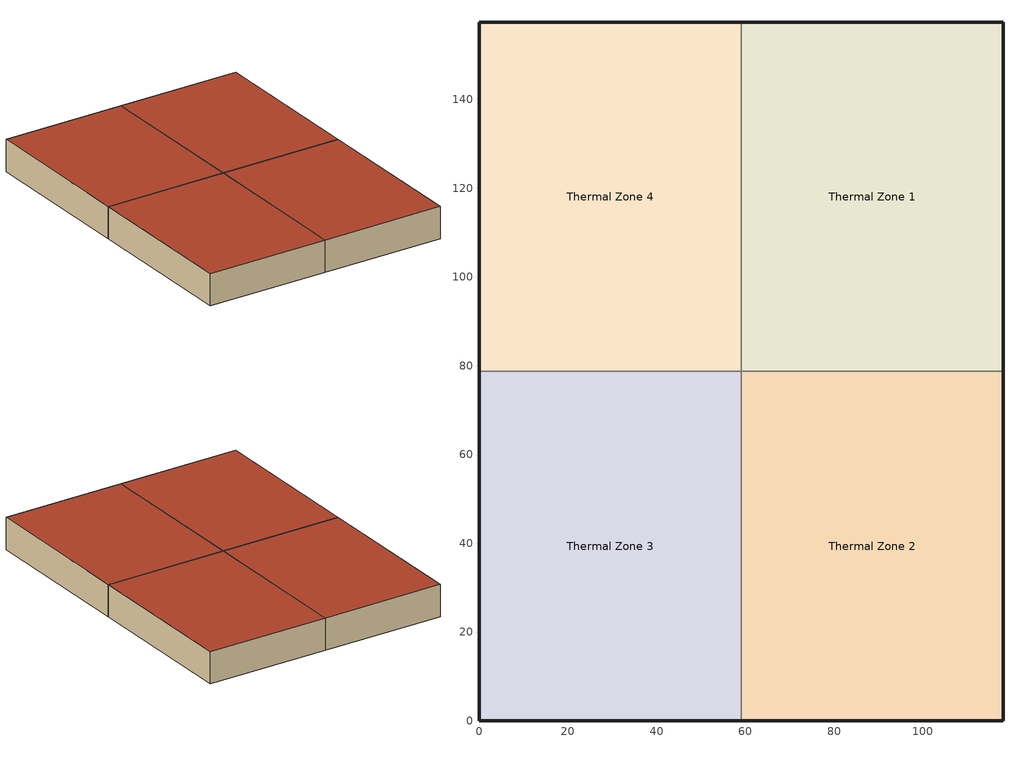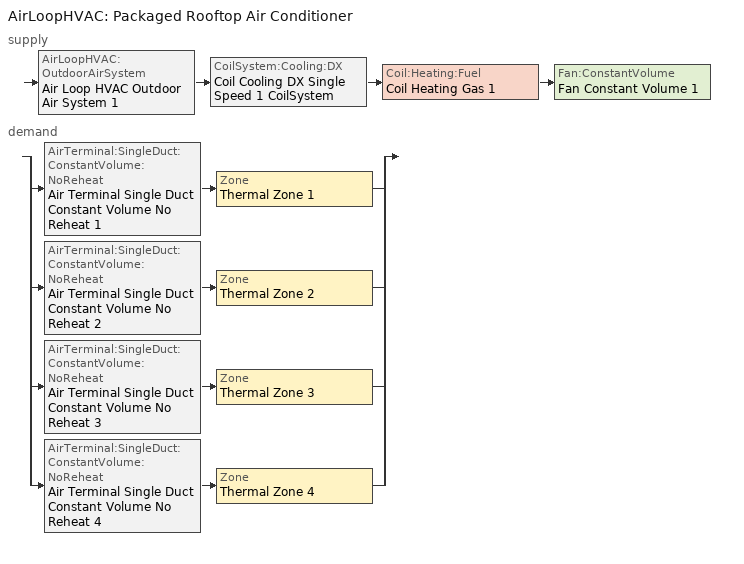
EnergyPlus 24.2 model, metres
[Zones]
Thermal Zone 1
 floor ground (Typical Insulated Carpeted 6in Slab Floor): 118.05,157.4 118.05,78.7 59.02,78.7 59.02,157.4 z0
 wall outside (Typical Insulated Metal Building Wall R-6.17): 118.05,78.7 118.05,157.4 59.02,157.4 z0:15.24
 wall to Thermal Zone 4 (Typical Interior Wall): 59.02,157.4 59.02,78.7 z0:15.24
 wall to Thermal Zone 2 (Typical Interior Wall): 59.02,78.7 118.05,78.7 z0:15.24
 roof outside (Typical Insulated Metal Building Roof R-10.42): 118.05,78.7 118.05,157.4 59.02,157.4 59.02,78.7 z15.24
Thermal Zone 2
 floor ground (Typical Insulated Carpeted 6in Slab Floor): 118.05,78.7 118.05,0 59.02,0 59.02,78.7 z0
 wall outside (Typical Insulated Metal Building Wall R-6.17): 59.02,0 118.05,0 118.05,78.7 z0:15.24
 wall to Thermal Zone 3 (Typical Interior Wall): 59.02,78.7 59.02,0 z0:15.24
 roof outside (Typical Insulated Metal Building Roof R-10.42): 118.05,0 118.05,78.7 59.02,78.7 59.02,0 z15.24
Thermal Zone 3
 floor ground (Typical Insulated Carpeted 6in Slab Floor): 59.02,78.7 59.02,0 0,0 0,78.7 z0
 wall outside (Typical Insulated Metal Building Wall R-6.17): 0,78.7 0,0 59.02,0 z0:15.24
 wall to Thermal Zone 4 (Typical Interior Wall): 59.02,78.7 0,78.7 z0:15.24
 roof outside (Typical Insulated Metal Building Roof R-10.42): 59.02,0 59.02,78.7 0,78.7 0,0 z15.24
Thermal Zone 4
 floor ground (Typical Insulated Carpeted 6in Slab Floor): 59.02,157.4 59.02,78.7 0,78.7 0,157.4 z0
 wall outside (Typical Insulated Metal Building Wall R-6.17): 59.02,157.4 0,157.4 0,78.7 z0:15.24
 roof outside (Typical Insulated Metal Building Roof R-10.42): 59.02,78.7 59.02,157.4 0,157.4 0,78.7 z15.24
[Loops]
AirLoopHVAC 'Packaged Rooftop Air Conditioner'
 supply: AirLoopHVAC:OutdoorAirSystem 'Air Loop HVAC Outdoor Air System 1' > CoilSystem:Cooling:DX 'Coil Cooling DX Single Speed 1 CoilSystem' > Coil:Heating:Fuel 'Coil Heating Gas 1' > Fan:ConstantVolume 'Fan Constant Volume 1'
 demand: split
  | AirTerminal:SingleDuct:ConstantVolume:NoReheat 'Air Terminal Single Duct Constant Volume No Reheat 1' > Zone 'Thermal Zone 1'
  | AirTerminal:SingleDuct:ConstantVolume:NoReheat 'Air Terminal Single Duct Constant Volume No Reheat 2' > Zone 'Thermal Zone 2'
  | AirTerminal:SingleDuct:ConstantVolume:NoReheat 'Air Terminal Single Duct Constant Volume No Reheat 3' > Zone 'Thermal Zone 3'
  | AirTerminal:SingleDuct:ConstantVolume:NoReheat 'Air Terminal Single Duct Constant Volume No Reheat 4' > Zone 'Thermal Zone 4'
[Building]
Automobile Facility
[Site:Location]
Atlanta Hartsfield Intl Ap: Latitude {deg}=33.63; Longitude {deg}=-84.43; Time Zone {hr}=-5; Elevation {m}=308
[SizingPeriod:DesignDay] Day of Month=21; Dry-Bulb Temperature Range Modifier Type=DefaultMultipliers; Barometric Pressure {Pa}=97679; Rain Indicator=No; Snow Indicator=No; Daylight Saving Time Indicator=No; Begin Environment Reset Mode=FullResetAtBeginEnvironment
Name | Month | Day Type | Maximum Dry-Bulb Temperature {C} | Daily Dry-Bulb Temperature Range {deltaC} | Humidity Condition Type | Wetbulb or DewPoint at Maximum Dry-Bulb {C} | Wind Speed {m/s} | Wind Direction {deg} | Solar Model Indicator | ASHRAE Clear Sky Optical Depth for Beam Irradiance (taub) | ASHRAE Clear Sky Optical Depth for Diffuse Irradiance (taud) | Enthalpy at Maximum Dry-Bulb {J/kg} | Sky Clearness
Atlanta Hartsfield Intl Ap Ann Clg .4% Condns DB=>MWB | 7 | SummerDesignDay | 34.4 | 9.5 | Wetbulb | 23.5 | 4 | 300 | ASHRAETau | 0.556 | 1.779
Atlanta Hartsfield Intl Ap Ann Clg .4% Condns DP=>MDB | 7 | SummerDesignDay | 27.3 | 9.5 | Dewpoint | 23.4 | 4 | 300 | ASHRAETau | 0.556 | 1.779
Atlanta Hartsfield Intl Ap Ann Clg .4% Condns Enth=>MDB | 7 | SummerDesignDay | 31.3 | 9.5 | Enthalpy |  | 4 | 300 | ASHRAETau | 0.556 | 1.779 | 77900
Atlanta Hartsfield Intl Ap Ann Clg .4% Condns WB=>MDB | 7 | SummerDesignDay | 31.2 | 9.5 | Wetbulb | 25.1 | 4 | 300 | ASHRAETau | 0.556 | 1.779
Atlanta Hartsfield Intl Ap Ann Htg 99.6% Condns DB | 1 | WinterDesignDay | -6.3 | 0 | Wetbulb | -6.3 | 5.3 | 320 | ASHRAEClearSky |  |  |  | 0
Atlanta Hartsfield Intl Ap Ann Htg Wind 99.6% Condns WS=>MCDB | 1 | WinterDesignDay | 3 | 0 | Wetbulb | 3 | 11.4 | 320 | ASHRAEClearSky |  |  |  | 0
Atlanta Hartsfield Intl Ap Ann Hum_n 99.6% Condns DP=>MCDB | 1 | WinterDesignDay | -2.6 | 0 | Dewpoint | -15.8 | 5.3 | 320 | ASHRAEClearSky |  |  |  | 0
[Material] Thermal Absorptance=0.9
Name | Roughness | Thickness {m} | Conductivity {W/m-K} | Density {kg/m3} | Specific Heat {J/kg-K} | Solar Absorptance | Visible Absorptance
1/2IN Gypsum | Smooth | 0.0127 | 0.16 | 784.9 | 830 | 0.4 | 0.4
6 in. Normalweight Concrete Floor | MediumRough | 0.1524 | 2.31 | 2322 | 832 | 0.7 | 0.7
G01 13mm gypsum board | Smooth | 0.0127 | 0.160031 | 800.001 | 1090.73 | 0.7 | 0.5
Metal Roof Surface | Smooth | 0.0008 | 45.28 | 7824 | 500 | 0.7 | 0.7
Metal Siding | Smooth | 0.0015 | 44.96 | 7688.86 | 410 | 0.7 | 0.7
[Material:NoMass] Roughness=Smooth; Thermal Absorptance=0.9; Solar Absorptance=0.7
Name | Thermal Resistance {m2-K/W} | Visible Absorptance
Typical Carpet Pad | 0.21648 | 0.8
Typical Insulation R-4.87 | 0.857998 | 0.7
Typical Insulation R-9.64 | 1.6971 | 0.7
[Construction]
Typical Insulated Carpeted 6in Slab Floor: 6 in. Normalweight Concrete Floor, Typical Carpet Pad
Typical Insulated Metal Building Roof R-10.42: Metal Roof Surface, Typical Insulation R-9.64
Typical Insulated Metal Building Wall R-6.17: Metal Siding, Typical Insulation R-4.87, 1/2IN Gypsum
Typical Interior Wall: G01 13mm gypsum board, G01 13mm gypsum board
[Space] Space Type=Facility Area
Name | Zone
Zone-2 | Thermal Zone 1
Zone-4 | Thermal Zone 2
Zone-1 | Thermal Zone 3
Zone-3 | Thermal Zone 4
[SpaceList]
Facility Area: Zone-2, Zone-4, Zone-1, Zone-3
[Zone] Multiplier=1; Part of Total Floor Area=Yes
Thermal Zone 1; Thermal Zone 2; Thermal Zone 3; Thermal Zone 4
[People]
People 1: Zone or ZoneList or Space or SpaceList=Facility Area; Number of People Schedule=Warehouse Bldg Occ; Number of People Calculation Method=People/Area; People per Floor Area {person/m2}=0; Fraction Radiant=0; Activity Level Schedule=Warehouse Activity; Enable ASHRAE 55 Comfort Warnings=No
[ElectricEquipment]
Electric Equipment 1: Zone or ZoneList or Space or SpaceList=Facility Area; Schedule=Warehouse Bldg Equip; Design Level Calculation Method=Watts/Area; Watts per Floor Area {W/m2}=107.639; Fraction Latent=0; Fraction Lost=1
[ZoneInfiltration:DesignFlowRate] Schedule=Always On; Design Flow Rate Calculation Method=AirChanges/Hour; Air Changes per Hour {1/hr}=5.2
Name | Zone or ZoneList or Space or SpaceList
Warehouse Bulk Infiltration 2 | Zone-2
Warehouse Bulk Infiltration 3 | Zone-4
Warehouse Bulk Infiltration | Zone-1
Warehouse Bulk Infiltration 4 | Zone-3
[DesignSpecification:OutdoorAir]
Warehouse Bulk Ventilation: Outdoor Air Method=Sum; Outdoor Air Flow per Person {m3/s-person}=0; Outdoor Air Flow per Zone Floor Area {m3/s-m2}=0.000254; Outdoor Air Flow per Zone {m3/s}=0; Outdoor Air Flow Air Changes per Hour {1/hr}=0
[DesignSpecification:OutdoorAir:SpaceList] Space 1 Design Specification Outdoor Air Object=Warehouse Bulk Ventilation
Name | Space 1
Thermal Zone 1 DSOA Space List | Zone-2
Thermal Zone 2 DSOA Space List | Zone-4
Thermal Zone 3 DSOA Space List | Zone-1
Thermal Zone 4 DSOA Space List | Zone-3
[Sizing:Zone] Zone Cooling Design Supply Air Temperature Input Method=SupplyAirTemperature; Zone Cooling Design Supply Air Temperature {C}=14; Zone Cooling Design Supply Air Temperature Difference {deltaC}=11.11; Zone Heating Design Supply Air Temperature Input Method=SupplyAirTemperature; Zone Heating Design Supply Air Temperature {C}=40; Zone Heating Design Supply Air Temperature Difference {deltaC}=11.11; Zone Cooling Design Supply Air Humidity Ratio {kgWater/kgDryAir}=0.0085; Zone Heating Design Supply Air Humidity Ratio {kgWater/kgDryAir}=0.008; Cooling Design Air Flow Method=DesignDay; Cooling Design Air Flow Rate {m3/s}=0; Cooling Minimum Air Flow per Zone Floor Area {m3/s-m2}=0.000762; Cooling Minimum Air Flow {m3/s}=0; Cooling Minimum Air Flow Fraction=0; Heating Design Air Flow Method=DesignDay; Heating Design Air Flow Rate {m3/s}=0; Heating Maximum Air Flow per Zone Floor Area {m3/s-m2}=0.002032; Heating Maximum Air Flow {m3/s}=0.141576; Heating Maximum Air Flow Fraction=0.3; Account for Dedicated Outdoor Air System=No; Zone Load Sizing Method=Sensible Load Only No Latent Load; Zone Latent Cooling Design Supply Air Humidity Ratio Input Method=HumidityRatioDifference; Zone Cooling Design Supply Air Humidity Ratio Difference {kgWater/kgDryAir}=0.005; Zone Latent Heating Design Supply Air Humidity Ratio Input Method=HumidityRatioDifference; Zone Humidification Design Supply Air Humidity Ratio Difference {kgWater/kgDryAir}=0.005; Type of Space Sum to Use=Coincident
Name | Design Specification Outdoor Air Object
Thermal Zone 1 | Thermal Zone 1 DSOA Space List
Thermal Zone 2 | Thermal Zone 2 DSOA Space List
Thermal Zone 3 | Thermal Zone 3 DSOA Space List
Thermal Zone 4 | Thermal Zone 4 DSOA Space List
[Sizing:System]
Packaged Rooftop Air Conditioner: Type of Load to Size On=Sensible; Design Outdoor Air Flow Rate {m3/s}=Autosize; Central Heating Maximum System Air Flow Ratio=1; Preheat Design Temperature {C}=7; Preheat Design Humidity Ratio {kgWater/kgDryAir}=0.008; Precool Design Temperature {C}=12.8; Precool Design Humidity Ratio {kgWater/kgDryAir}=0.008; Central Cooling Design Supply Air Temperature {C}=12.8; Central Heating Design Supply Air Temperature {C}=40; Type of Zone Sum to Use=NonCoincident; 100% Outdoor Air in Cooling=No; 100% Outdoor Air in Heating=No; Central Cooling Design Supply Air Humidity Ratio {kgWater/kgDryAir}=0.0085; Central Heating Design Supply Air Humidity Ratio {kgWater/kgDryAir}=0.008; Cooling Supply Air Flow Rate Method=DesignDay; Cooling Supply Air Flow Rate {m3/s}=0; Cooling Supply Air Flow Rate Per Floor Area {m3/s-m2}=0.00996765; Cooling Fraction of Autosized Cooling Supply Air Flow Rate=1; Cooling Supply Air Flow Rate Per Unit Cooling Capacity {m3/s-W}=3.94755e-05; Heating Supply Air Flow Rate Method=DesignDay; Heating Supply Air Flow Rate {m3/s}=0; Heating Supply Air Flow Rate Per Floor Area {m3/s-m2}=0.00996765; Heating Fraction of Autosized Heating Supply Air Flow Rate=1; Heating Fraction of Autosized Cooling Supply Air Flow Rate=1; Heating Supply Air Flow Rate Per Unit Heating Capacity {m3/s-W}=3.15882e-05; System Outdoor Air Method=ZoneSum; Zone Maximum Outdoor Air Fraction=1; Cooling Design Capacity Method=CoolingDesignCapacity; Cooling Design Capacity {W}=Autosize; Cooling Design Capacity Per Floor Area {W/m2}=234.7; Fraction of Autosized Cooling Design Capacity=1; Heating Design Capacity Method=HeatingDesignCapacity; Heating Design Capacity {W}=Autosize; Heating Design Capacity Per Floor Area {W/m2}=157; Fraction of Autosized Heating Design Capacity=1; Central Cooling Capacity Control Method=OnOff; Occupant Diversity=Autosize
[ZoneControl:Thermostat] Temperature Difference Between Cutout And Setpoint {deltaC}=0
Name | Zone or ZoneList | Control Type Schedule | Control 1
Thermal Zone 1 Thermostat | Thermal Zone 1 | Thermal Zone 1 Thermostat Schedule | Thermostat Setpoint Dual Setpoint 1
Thermal Zone 2 Thermostat | Thermal Zone 2 | Thermal Zone 2 Thermostat Schedule | Thermostat Setpoint Dual Setpoint 2
Thermal Zone 3 Thermostat | Thermal Zone 3 | Thermal Zone 3 Thermostat Schedule | Thermostat Setpoint Dual Setpoint 3
Thermal Zone 4 Thermostat | Thermal Zone 4 | Thermal Zone 4 Thermostat Schedule | Thermostat Setpoint Dual Setpoint 4
[ThermostatSetpoint:DualSetpoint] Heating Setpoint Temperature Schedule=Automobile Heating Setpoint; Cooling Setpoint Temperature Schedule=Automobile Cooling Setpoint
Thermostat Setpoint Dual Setpoint 1; Thermostat Setpoint Dual Setpoint 2; Thermostat Setpoint Dual Setpoint 3; Thermostat Setpoint Dual Setpoint 4
[AirTerminal:SingleDuct:ConstantVolume:NoReheat] Availability Schedule=Always On Discrete; Maximum Air Flow Rate {m3/s}=AutoSize
Air Terminal Single Duct Constant Volume No Reheat 1; Air Terminal Single Duct Constant Volume No Reheat 2; Air Terminal Single Duct Constant Volume No Reheat 3; Air Terminal Single Duct Constant Volume No Reheat 4
[Zone equipment]
Thermal Zone 1: Air Terminal Single Duct Constant Volume No Reheat 1
Thermal Zone 2: Air Terminal Single Duct Constant Volume No Reheat 2
Thermal Zone 3: Air Terminal Single Duct Constant Volume No Reheat 3
Thermal Zone 4: Air Terminal Single Duct Constant Volume No Reheat 4
[Fan:ConstantVolume]
Fan Constant Volume 1: Availability Schedule=Always On; Fan Total Efficiency=0.7; Pressure Rise {Pa}=500; Maximum Flow Rate {m3/s}=830.85; Motor Efficiency=0.9; Motor In Airstream Fraction=1
[Coil:Cooling:DX:SingleSpeed]
Coil Cooling DX Single Speed 1: Availability Schedule=Always On Discrete; Gross Rated Total Cooling Capacity {W}=Autosize; Gross Rated Sensible Heat Ratio=Autosize; Gross Rated Cooling COP {W/W}=3; Rated Air Flow Rate {m3/s}=Autosize; 2017 Rated Evaporator Fan Power Per Volume Flow Rate {W/(m3/s)}=773.3; 2023 Rated Evaporator Fan Power Per Volume Flow Rate {W/(m3/s)}=934.4; Total Cooling Capacity Function of Temperature Curve=Curve Biquadratic 1; Total Cooling Capacity Function of Flow Fraction Curve=Curve Quadratic 1; Energy Input Ratio Function of Temperature Curve=Curve Biquadratic 2; Energy Input Ratio Function of Flow Fraction Curve=Curve Quadratic 2; Part Load Fraction Correlation Curve=Curve Quadratic 3; Minimum Outdoor Dry-Bulb Temperature for Compressor Operation {C}=-25; Nominal Time for Condensate Removal to Begin {s}=0; Ratio of Initial Moisture Evaporation Rate and Steady State Latent Capacity=0; Maximum Cycling Rate {cycles/hr}=0; Latent Capacity Time Constant {s}=0; Condenser Type=AirCooled; Evaporative Condenser Effectiveness=0.9; Evaporative Condenser Air Flow Rate {m3/s}=Autosize; Evaporative Condenser Pump Rated Power Consumption {W}=Autosize; Crankcase Heater Capacity {W}=0; Maximum Outdoor Dry-Bulb Temperature for Crankcase Heater Operation {C}=10; Basin Heater Capacity {W/K}=0; Basin Heater Setpoint Temperature {C}=2
[Coil:Heating:Fuel]
Coil Heating Gas 1: Availability Schedule=Always On Discrete; Fuel Type=NaturalGas; Burner Efficiency=0.8; Nominal Capacity {W}=AutoSize; On Cycle Parasitic Electric Load {W}=0; Off Cycle Parasitic Fuel Load {W}=0
[CoilSystem:Cooling:DX]
Coil Cooling DX Single Speed 1 CoilSystem: Availability Schedule=Always On Discrete; Cooling Coil=Coil Cooling DX Single Speed 1
[Controller:OutdoorAir]
Controller Outdoor Air 1: Minimum Outdoor Air Flow Rate {m3/s}=0; Maximum Outdoor Air Flow Rate {m3/s}=Autosize; Economizer Control Type=NoEconomizer; Economizer Control Action Type=ModulateFlow; Economizer Maximum Limit Dry-Bulb Temperature {C}=28; Economizer Maximum Limit Enthalpy {J/kg}=64000; Economizer Minimum Limit Dry-Bulb Temperature {C}=-100; Lockout Type=NoLockout; Minimum Limit Type=FixedMinimum; Mechanical Ventilation Controller=Controller Mechanical Ventilation 1; High Humidity Control=No; High Humidity Outdoor Air Flow Ratio=1; Control High Indoor Humidity Based on Outdoor Humidity Ratio=Yes; Heat Recovery Bypass Control Type=BypassWhenWithinEconomizerLimits; Economizer Operation Staging=InterlockedWithMechanicalCooling
[Controller:MechanicalVentilation]
Controller Mechanical Ventilation 1: Availability Schedule=Always On Discrete; Demand Controlled Ventilation=No; System Outdoor Air Method=ZoneSum; Zone or ZoneList 1=Thermal Zone 1; Design Specification Outdoor Air Object Name 1=Warehouse Bulk Ventilation; Zone or ZoneList 2=Thermal Zone 2; Design Specification Outdoor Air Object Name 2=Warehouse Bulk Ventilation; Zone or ZoneList 3=Thermal Zone 3; Design Specification Outdoor Air Object Name 3=Warehouse Bulk Ventilation; Zone or ZoneList 4=Thermal Zone 4; Design Specification Outdoor Air Object Name 4=Warehouse Bulk Ventilation
[AirLoopHVAC]
Packaged Rooftop Air Conditioner: Design Supply Air Flow Rate {m3/s}=AutoSize; Design Return Air Flow Fraction of Supply Air Flow=1
[AvailabilityManager:Scheduled]
Packaged Rooftop Air Conditioner Availability Manager: Schedule=Always On
[SetpointManager:SingleZone:Reheat]
Setpoint Manager Single Zone Reheat 1: Control Variable=Temperature; Minimum Supply Air Temperature {C}=-99; Maximum Supply Air Temperature {C}=99; Control Zone=Thermal Zone 1
[SetpointManager:MixedAir] Control Variable=Temperature
Node 10 OS Default SPM; Node 11 OS Default SPM; Node 12 OS Default SPM
[Schedule:Day:Interval]
Warehouse Bldg Occ Default; Warehouse Bldg Occ Summer Design Day; Warehouse Bldg Occ Winter Design Day; Warehouse Bldg Equip Default; Warehouse Bldg Equip Summer Design Day; Warehouse Bldg Equip Winter Design Day; Always On Default: No, 24:00, 1
Warehouse Activity Default; Warehouse Activity Summer Design Day; Warehouse Activity Winter Design Day: No, 24:00, 216
Warehouse HtgSetp Default; Warehouse HtgSetp Summer Design Day; Warehouse HtgSetp Winter Design Day: No, 24:00, 21.1111
Automobile Cooling Setpoint; Warehouse ClgSetp FineStorage Summer Design Day; Warehouse ClgSetp FineStorage Winter Design Day: No, 24:00, 22.2222
[Schedule:Week:Daily]
Warehouse Bldg Occ Week Rule - Jan1-Dec31: Warehouse Bldg Occ Default, Warehouse Bldg Occ Default, Warehouse Bldg Occ Default, Warehouse Bldg Occ Default, Warehouse Bldg Occ Default, Warehouse Bldg Occ Default, Warehouse Bldg Occ Default, Warehouse Bldg Occ Default, Warehouse Bldg Occ Summer Design Day, Warehouse Bldg Occ Winter Design Day, Warehouse Bldg Occ Default, Warehouse Bldg Occ Default
Warehouse Activity Week Rule - Jan1-Dec31: Warehouse Activity Default, Warehouse Activity Default, Warehouse Activity Default, Warehouse Activity Default, Warehouse Activity Default, Warehouse Activity Default, Warehouse Activity Default, Warehouse Activity Default, Warehouse Activity Summer Design Day, Warehouse Activity Winter Design Day, Warehouse Activity Default, Warehouse Activity Default
Warehouse Bldg Equip Week Rule - Jan1-Dec31: Warehouse Bldg Equip Default, Warehouse Bldg Equip Default, Warehouse Bldg Equip Default, Warehouse Bldg Equip Default, Warehouse Bldg Equip Default, Warehouse Bldg Equip Default, Warehouse Bldg Equip Default, Warehouse Bldg Equip Default, Warehouse Bldg Equip Summer Design Day, Warehouse Bldg Equip Winter Design Day, Warehouse Bldg Equip Default, Warehouse Bldg Equip Default
Automobile Heating Setpoint Week Rule - Jan1-Dec31: Warehouse HtgSetp Default, Warehouse HtgSetp Default, Warehouse HtgSetp Default, Warehouse HtgSetp Default, Warehouse HtgSetp Default, Warehouse HtgSetp Default, Warehouse HtgSetp Default, Warehouse HtgSetp Default, Warehouse HtgSetp Summer Design Day, Warehouse HtgSetp Winter Design Day, Warehouse HtgSetp Default, Warehouse HtgSetp Default
Automobile Cooling Setpoint Week Rule - Jan1-Dec31: Automobile Cooling Setpoint, Automobile Cooling Setpoint, Automobile Cooling Setpoint, Automobile Cooling Setpoint, Automobile Cooling Setpoint, Automobile Cooling Setpoint, Automobile Cooling Setpoint, Automobile Cooling Setpoint, Warehouse ClgSetp FineStorage Summer Design Day, Warehouse ClgSetp FineStorage Winter Design Day, Automobile Cooling Setpoint, Automobile Cooling Setpoint
Always On Week Rule - Jan1-Dec31: Always On Default, Always On Default, Always On Default, Always On Default, Always On Default, Always On Default, Always On Default, Always On Default, Always On Default, Always On Default, Always On Default, Always On Default
[Schedule:Year]
Warehouse Bldg Occ: Warehouse Bldg Occ Week Rule - Jan1-Dec31, 1, 1, 12, 31
Warehouse Activity: Warehouse Activity Week Rule - Jan1-Dec31, 1, 1, 12, 31
Warehouse Bldg Equip: Warehouse Bldg Equip Week Rule - Jan1-Dec31, 1, 1, 12, 31
Automobile Heating Setpoint: Automobile Heating Setpoint Week Rule - Jan1-Dec31, 1, 1, 12, 31
Automobile Cooling Setpoint: Automobile Cooling Setpoint Week Rule - Jan1-Dec31, 1, 1, 12, 31
Always On: Always On Week Rule - Jan1-Dec31, 1, 1, 12, 31
[Schedule:Compact]
Thermal Zone 1 Thermostat Schedule; Thermal Zone 2 Thermostat Schedule; Thermal Zone 3 Thermostat Schedule; Thermal Zone 4 Thermostat Schedule: Through: 12/31, For: AllDays, Until: 24:00, 4
[Schedule:Constant]
Always On Discrete: Hourly Value=1
[Curve:Quadratic]
Name | Coefficient1 Constant | Coefficient2 x | Coefficient3 x**2 | Minimum Value of x | Maximum Value of x
Curve Quadratic 1 | 0.8 | 0.2 | 0 | 0.5 | 1.5
Curve Quadratic 2 | 1.1552 | -0.1808 | 0.0256 | 0.5 | 1.5
Curve Quadratic 3 | 0.85 | 0.15 | 0 | 0 | 1
[Curve:Biquadratic] Minimum Value of x=17; Maximum Value of x=22; Minimum Value of y=13; Maximum Value of y=46
Name | Coefficient1 Constant | Coefficient2 x | Coefficient3 x**2 | Coefficient4 y | Coefficient5 y**2 | Coefficient6 x*y
Curve Biquadratic 1 | 0.942588 | 0.00954335 | 0.00068377 | -0.0110427 | 5.249e-06 | -9.72e-06
Curve Biquadratic 2 | 0.342414 | 0.034885 | -0.0006237 | 0.00497722 | 0.000437951 | -0.000728028
